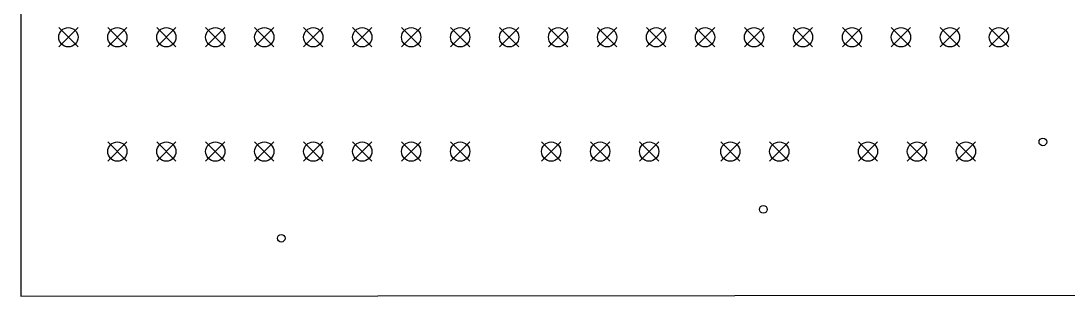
# Model space of a CAD drawing. Extents: x 56 to 278, y -164 to -19.
# Drawn here: x 57 to 111.3, y -106 to -91.7 of the extents above; entities that cross this region are included whole.
import ezdxf

# ---------------------------------------------------------------- set-up
doc = ezdxf.new("R2010")
doc.units = 0
doc.layers.add('BLACK', color=7, linetype='CONTINUOUS')

msp = doc.modelspace()

# ---------------------------------------------------------------- linework, layer by layer
at = {"layer": 'BLACK', "linetype": 'CONTINUOUS'}
for p, q in [((57, -44), (57, -106)), ((58.96, -92.0678), (59.96, -93.0678)), ((59.96, -92.0678), (58.96, -93.0678)), ((61.5, -92.0678), (62.5, -93.0678)), ((62.5, -92.0678), (61.5, -93.0678)), ((64.04, -92.0678), (65.04, -93.0678)), ((65.04, -92.0678), (64.04, -93.0678)), ((66.58, -92.0678), (67.58, -93.0678)), ((67.58, -92.0678), (66.58, -93.0678)), ((69.12, -92.0678), (70.12, -93.0678)), ((70.12, -92.0678), (69.12, -93.0678)), ((71.66, -92.0678), (72.66, -93.0678)), ((72.66, -92.0678), (71.66, -93.0678)), ((74.2, -92.0678), (75.2, -93.0678)), ((75.2, -92.0678), (74.2, -93.0678)), ((76.74, -92.0678), (77.74, -93.0678)), ((77.74, -92.0678), (76.74, -93.0678)), ((79.28, -92.0678), (80.28, -93.0678)), ((80.28, -92.0678), (79.28, -93.0678)), ((81.82, -92.0678), (82.82, -93.0678)), ((82.82, -92.0678), (81.82, -93.0678)), ((84.36, -92.0678), (85.36, -93.0678)), ((85.36, -92.0678), (84.36, -93.0678)), ((86.9, -92.0678), (87.9, -93.0678)), ((87.9, -92.0678), (86.9, -93.0678)), ((89.44, -92.0678), (90.44, -93.0678)), ((90.44, -92.0678), (89.44, -93.0678)), ((91.98, -92.0678), (92.98, -93.0678)), ((92.98, -92.0678), (91.98, -93.0678)), ((94.52, -92.0678), (95.52, -93.0678)), ((95.52, -92.0678), (94.52, -93.0678)), ((97.06, -92.0678), (98.06, -93.0678)), ((98.06, -92.0678), (97.06, -93.0678)), ((99.6, -92.0678), (100.6, -93.0678)), ((100.6, -92.0678), (99.6, -93.0678)), ((102.14, -92.0678), (103.14, -93.0678)), ((103.14, -92.0678), (102.14, -93.0678)), ((104.68, -92.0678), (105.68, -93.0678)), ((105.68, -92.0678), (104.68, -93.0678)), ((107.22, -92.0678), (108.22, -93.0678)), ((108.22, -92.0678), (107.22, -93.0678)), ((61.5, -98), (62.5, -99)), ((62.5, -98), (61.5, -99)), ((64.04, -98), (65.04, -99)), ((65.04, -98), (64.04, -99)), ((66.58, -98), (67.58, -99)), ((67.58, -98), (66.58, -99)), ((69.12, -98), (70.12, -99)), ((70.12, -98), (69.12, -99)), ((71.66, -98), (72.66, -99)), ((72.66, -98), (71.66, -99)), ((74.2, -98), (75.2, -99)), ((75.2, -98), (74.2, -99)), ((76.74, -98), (77.74, -99)), ((77.74, -98), (76.74, -99)), ((79.28, -98), (80.28, -99)), ((80.28, -98), (79.28, -99)), ((84, -98), (85, -99)), ((85, -98), (84, -99)), ((86.54, -98), (87.54, -99)), ((87.54, -98), (86.54, -99)), ((89.08, -98), (90.08, -99)), ((90.08, -98), (89.08, -99)), ((93.29, -98), (94.29, -99)), ((94.29, -98), (93.29, -99)), ((95.83, -98), (96.83, -99)), ((96.83, -98), (95.83, -99)), ((100.43, -98), (101.43, -99)), ((101.43, -98), (100.43, -99)), ((102.97, -98), (103.97, -99)), ((103.97, -98), (102.97, -99)), ((105.51, -98), (106.51, -99)), ((106.51, -98), (105.51, -99)), ((57, -106), (133, -105.934))]:
    msp.add_line(p, q, dxfattribs=at)
at = {"layer": 'BLACK'}
for centre, radius in [((59.46, -92.5678), 0.5), ((62, -92.5678), 0.5), ((64.54, -92.5678), 0.5), ((67.08, -92.5678), 0.5), ((69.62, -92.5678), 0.5), ((72.16, -92.5678), 0.5), ((74.7, -92.5678), 0.5), ((77.24, -92.5678), 0.5), ((79.78, -92.5678), 0.5), ((82.32, -92.5678), 0.5), ((84.86, -92.5678), 0.5), ((87.4, -92.5678), 0.5), ((89.94, -92.5678), 0.5), ((92.48, -92.5678), 0.5), ((95.02, -92.5678), 0.5), ((97.56, -92.5678), 0.5), ((100.1, -92.5678), 0.5), ((102.64, -92.5678), 0.5), ((105.18, -92.5678), 0.5), ((107.72, -92.5678), 0.5), ((62, -98.5), 0.5), ((64.54, -98.5), 0.5), ((67.08, -98.5), 0.5), ((69.62, -98.5), 0.5), ((72.16, -98.5), 0.5), ((74.7, -98.5), 0.5), ((77.24, -98.5), 0.5), ((79.78, -98.5), 0.5), ((84.5, -98.5), 0.5), ((87.04, -98.5), 0.5), ((89.58, -98.5), 0.5), ((93.79, -98.5), 0.5), ((96.33, -98.5), 0.5), ((100.93, -98.5), 0.5), ((103.47, -98.5), 0.5), ((106.01, -98.5), 0.5), ((110, -98), 0.2), ((95.5, -101.5), 0.2), ((70.5, -103), 0.2)]:
    msp.add_circle(centre, radius, dxfattribs=at)

doc.saveas('drawing.dxf')
